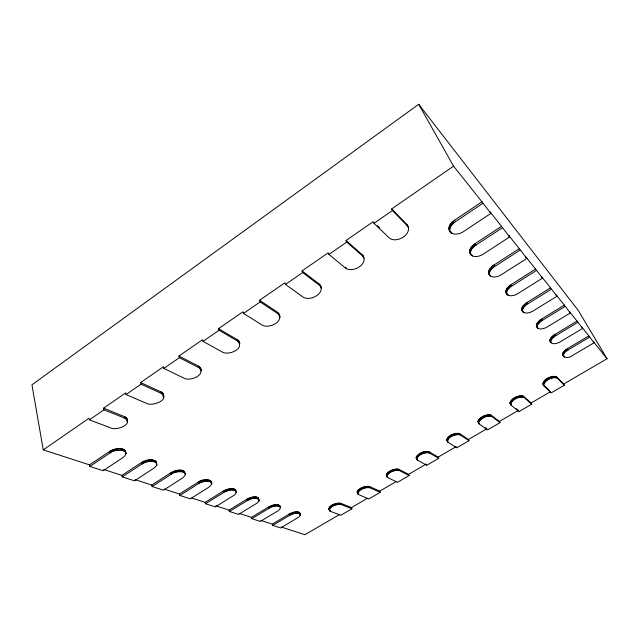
<?xml version="1.0" encoding="UTF-8"?>
<svg xmlns="http://www.w3.org/2000/svg" width="639" height="639" viewBox="0 0 639 639"><rect width="100%" height="100%" fill="white"/><g stroke="black" fill="none" stroke-linecap="round" stroke-linejoin="round"><path stroke-width="0.96" d="M418.713 104.285L453.546 166.14L391.659 208.937L406.763 224.321C413.88 233.499 397.178 243.89 389.502 238.163L373.959 223.291L373.208 221.693L346.034 240.488L362.201 254.689C369.63 263.715 353.047 273.356 345.499 268.116L328.925 254.402L328.238 252.796L302.031 270.92L319.18 284.004C326.944 292.718 310.402 301.935 303.006 297.031L285.481 284.411L284.858 282.789L259.562 300.29L260.145 301.912L278.197 313.909C284.539 321.88 268.372 329.157 261.942 324.979L243.547 313.374L242.988 311.752L218.554 328.646L219.073 330.275L237.964 341.29C244.825 348.894 228.45 355.883 222.244 351.993L203.042 341.354L202.539 339.724L178.928 356.051L179.391 357.688L199.056 367.776C206.421 374.989 189.831 381.763 183.848 378.128L163.896 368.391L163.448 366.754L140.62 382.545L141.027 384.183L161.403 393.4C170.022 400.294 151.93 406.54 146.682 403.417L126.035 394.543L125.643 392.897L103.558 408.177L103.917 409.815L124.948 418.21C134.078 424.711 115.723 430.822 110.691 427.914L89.412 419.839L89.069 418.194L43.252 449.88L31.95 384.798L418.713 104.285L578.351 310.594L607.05 358.751L563.598 384.055L556.625 376.946C551.84 374.742 540.434 379.997 543.957 385.996L551.161 392.889L564.269 385.261L563.598 384.055M191.844 498.053L205.135 502.366L223.331 491.064C226.334 489.131 235.663 486.127 235.647 491.766M205.135 502.366L205.51 503.748L215.287 506.895L234.257 495.145L236.055 493.132L235.855 490.52M329.325 510.625C327.32 504.978 336.793 502.518 341.034 503.404L351.482 507.598L351.929 508.804L340.803 515.282L330.195 511.248C327.216 506.743 337.719 503.452 341.482 504.634L351.929 508.804M163.137 396.547L163.217 393.824L161.963 392.354L140.62 382.545M229.066 510.122L229.449 511.464L238.571 514.403L257.07 503.109L258.867 501.192L258.452 499.858C258.667 494.466 249.609 497.477 246.806 499.275L229.066 510.122L215.854 505.84M258.867 501.192L258.531 498.164M510.042 403.057C511.512 398.041 518.668 394.606 523.549 396.348L531.105 402.985L531.736 404.191L518.948 411.636L511.176 405.206L510.042 403.057L511.176 405.206M531.736 404.191L524.188 397.578C519.387 395.837 511.224 399.423 510.825 404.791M448.913 228.61C448.945 224.984 451.781 222.148 454.561 220.199L481.982 201.812L490.872 213.402L463.85 231.334C459.409 234.769 449.824 236.254 448.913 228.61L450.383 232.133M449.72 230.136C449.76 226.51 452.604 223.674 455.383 221.725L482.844 203.338M357.193 492.246C358.822 487.709 365.22 485.68 369.693 486.599L379.718 491.151L380.197 492.357L368.815 498.979L358.615 494.594L357.193 492.246L358.152 493.364M279.994 506.839C278.724 502.406 271.607 505.401 268.715 506.927L251.407 517.366L239.13 513.389M251.798 518.668L269.131 508.229C272.326 504.874 286.344 504.938 277.486 511.136L260.329 521.416L251.798 518.668L251.407 517.366M469.593 251.439C469.753 248.02 472.517 245.432 475.16 243.611L501.511 226.318L509.666 236.957L483.683 253.851C479.53 257.054 470.408 258.611 469.593 251.439L470.951 254.753M470.392 252.916C470.56 249.498 473.331 246.918 475.967 245.088L502.358 227.803M564.269 385.261L557.296 378.176C552.384 376.243 544.276 380.157 543.645 385.549M488.468 272.27L489.578 269.115L492.613 265.904L519.299 248.643L526.808 258.452L501.791 274.411C497.877 277.262 489.226 279.211 488.468 272.27L489.73 275.401M89.867 466.462L103.135 470.735L123.135 457.46C132.904 449.105 113.958 448.53 110.084 452.923L89.867 466.462L89.556 464.888L43.252 449.88M489.25 273.708L490.361 270.553L493.404 267.342L520.13 250.081M386.331 475.128C388.081 470.584 394.463 468.331 399.024 469.393L408.601 474.33L409.104 475.536L397.458 482.317L387.697 477.557L386.331 475.128L387.234 477.237M409.104 475.536L399.527 470.624C395.054 469.577 387.729 471.894 386.938 476.838M272.31 524.14L272.709 525.41L280.697 527.982L299.068 516.927L300.426 514.675L299.587 512.558C296.296 510.825 292.263 512.534 289.203 514.091L272.31 524.14L260.816 520.418M239.377 344.038L239.393 342.041L238.339 340.355L218.554 328.646M505.761 291.36L506.895 288.413L509.858 285.393L535.578 269.067L542.511 278.141L518.397 293.261C514.73 295.945 506.423 297.902 505.761 291.36L506.943 294.331M506.527 292.758L507.67 289.81L510.633 286.799L536.393 270.465M121.905 475.376L122.241 476.894L134.478 480.84L154.95 467.452L156.739 465.12L156.052 461.51C151.938 458.195 145.724 460.112 141.562 462.476L121.905 475.376L103.718 469.481M416.165 457.612C418.034 453.067 424.4 450.559 429.041 451.781L438.162 457.117L438.689 458.323L426.772 465.256L417.475 460.104L416.165 457.612L417.035 459.768M438.689 458.323L429.584 453.011C424.999 451.813 417.738 454.369 416.772 459.345M521.664 308.917L522.814 306.161L525.705 303.317L550.522 287.822L556.952 296.248L533.677 310.602C530.21 313.07 522.263 315.179 521.664 308.917L522.766 311.728M522.422 310.274L523.573 307.519L526.472 304.675L551.321 289.187M536.337 325.115L537.503 322.527L540.322 319.835L564.301 305.107L570.284 312.958L547.783 326.617C544.468 328.837 536.928 331.194 536.337 325.115L537.375 327.791M537.079 326.441L538.246 323.853L541.065 321.161L565.076 306.432M152.13 486.535L171.3 474.21C174.878 470.224 191.924 470.576 182.427 478.084L163.448 490.185L152.13 486.535L151.77 485.065L135.061 479.641M447.548 441.884C444.864 436.006 455.224 432.188 459.792 433.745L468.411 439.496L468.978 440.702L456.781 447.803L447.955 442.244C446.23 437.068 456.03 433.41 460.36 434.975L468.978 440.702M549.923 340.108L551.09 337.672L553.837 335.124L577.033 321.082L582.616 328.414L560.842 341.45C557.735 343.558 550.419 345.867 549.923 340.108L550.898 342.664M550.642 341.394L551.816 338.958L554.572 336.418L577.792 322.375M127.009 421.061L126.937 418.481L125.595 417.115L103.558 408.177M564.429 357.225L563.726 355.971C560.379 353.655 565.347 349.805 567.512 348.582L588.838 335.898L594.062 342.768L572.975 355.228C565.866 360.843 558.31 354.972 568.231 349.837L589.581 337.152M179.439 494.035L179.807 495.457L190.31 498.843L208.809 487.253C218.282 479.697 202.523 477.557 198.098 482.245L179.439 494.035L163.999 489.027M478.004 421.293C480.113 416.764 486.487 413.705 491.279 415.278L499.386 421.452L499.986 422.667L487.493 429.935L479.186 423.945L478.004 421.293L478.803 423.561M478.595 422.531C480.712 418.002 487.086 414.943 491.886 416.5L499.986 422.667M380.197 492.357L370.165 487.829C365.812 486.918 358.407 489.027 357.8 493.931M89.412 419.839L103.917 409.815M126.035 394.543L141.027 384.183M163.896 368.391L179.391 357.688M203.042 341.354L219.073 330.275M243.547 313.374L260.145 301.912M285.481 284.411L302.67 272.534L319.827 285.585L321.161 287.262M328.925 254.402L346.745 242.093L362.912 256.263L364.134 258.068M373.959 223.291L392.442 210.527L408.225 226.789M89.556 464.888L109.74 451.358C114.229 448.49 124.988 445.854 126.027 453.442M122.241 476.894L141.922 463.994C146.091 461.638 152.306 459.705 156.427 463.011M151.77 485.065L170.925 472.74C174.671 470.6 182.858 467.764 184.975 473.004M179.807 495.457L198.489 483.667C202.172 481.702 208.689 479.17 211.725 483.172M205.51 503.748L223.73 492.445C227.204 490.64 233.443 488.052 236.262 491.886M229.449 511.464L247.213 500.609C250.496 498.947 256.487 496.327 259.122 500.002M272.709 525.41L289.619 515.361C292.678 513.804 296.712 512.087 300.003 513.812M339.525 514.563L304.915 534.715L281.248 527.039M351.482 507.598L367.505 498.268M379.718 491.151L396.108 481.606M408.601 474.33L426.253 464.05L426.772 465.256M438.162 457.117L456.222 446.589M468.411 439.496L486.91 428.721L485.392 427.635M499.386 421.452L518.325 410.422L518.948 411.636M531.105 402.985L550.506 391.683M178.928 356.051L198.577 366.171L200.231 367.521L201.157 369.949M551.217 342.2L550.171 341.378M536.377 325.842L537.758 327.36M259.562 300.29L277.614 312.319L279.65 315.474M516.208 408.664L517.622 409.839M377.441 225.759L379.566 227.796M549.197 390.421L542.982 384.327M329.237 509.746L328.718 508.964M470.16 253.276L471.598 255.464M506.176 292.934L507.486 294.922M522.015 310.37L523.972 312.695M510.202 403.56L510.545 403.976M453.546 166.14L481.982 201.812M501.511 226.318L490.017 211.9L490.872 213.402M519.299 248.643L508.82 235.495L509.666 236.957M535.578 269.067L525.985 257.03L526.808 258.452M550.522 287.822L541.704 276.759L542.511 278.141M564.301 305.107L556.17 294.906L556.952 296.248M577.033 321.082L569.509 311.648L570.284 312.958M588.838 335.898L581.857 327.144L582.616 328.414M607.05 358.751L593.319 341.522L594.062 342.768M299.587 512.558L300.426 514.675M386.443 475.608L386.739 476.007M416.245 458.115L417.475 460.104M567.512 348.582L568.231 349.837M566.386 349.309L567.105 350.563M565.355 350.092L566.074 351.346M555.003 334.365L555.738 335.651M564.453 350.899L565.164 352.161M563.702 351.722L564.413 352.984M553.837 335.124L554.572 336.418M563.119 352.536L563.83 353.79M562.727 353.311L563.438 354.565M552.783 335.946L553.51 337.24M562.528 354.022L563.239 355.276M562.536 354.669L563.846 356.905M551.856 336.801L552.583 338.095M541.521 319.037L542.271 320.363M551.09 337.672L551.816 338.958M540.322 319.835L541.065 321.161M550.499 338.526L551.225 339.812M550.107 339.349L550.834 340.635M539.228 320.698L539.979 322.032M549.939 340.787L550.666 342.081M538.286 321.609L539.028 322.935M526.943 302.471L527.71 303.837M537.503 322.527L538.246 323.853M525.705 303.317L526.472 304.675M536.904 323.43L537.647 324.756M536.512 324.3L537.255 325.626M524.587 304.228L525.346 305.594M537.103 326.984L537.838 328.302M523.613 305.186L524.371 306.544M511.144 284.507L511.919 285.905M522.814 306.161L523.573 307.519M522.215 307.119L522.974 308.485M509.858 285.393L510.633 286.799M521.831 308.046L522.582 309.412M521.728 309.699L523.269 312.287M508.7 286.36L509.475 287.766M507.701 287.374L508.476 288.78M556.625 376.946L557.296 378.176M556.138 376.603L556.817 377.833M555.483 376.379L556.162 377.601M493.947 264.961L494.738 266.399M506.895 288.413L507.67 289.81M554.676 376.267L555.355 377.497M506.288 289.443L507.062 290.841M553.741 376.291L554.42 377.521M492.613 265.904L493.404 267.342M505.912 290.433L506.679 291.831M507.47 293.988L508.237 295.378M552.695 376.435L553.374 377.665M505.848 292.199L506.615 293.597M491.423 266.926L492.214 268.364M551.577 376.706L552.256 377.937M550.411 377.082L551.082 378.32M490.401 268.005L491.191 269.45M549.236 377.569L549.907 378.807M489.578 269.115L490.361 270.553M475.16 243.611L475.967 245.088M548.07 378.152L548.741 379.382M488.971 270.209L489.754 271.655M488.595 271.271L489.378 272.717M546.968 378.799L547.639 380.029M473.787 244.609L474.593 246.095M490.321 276.056L488.587 273.18M545.946 379.51L546.609 380.74M472.556 245.703L473.355 247.181M545.027 380.253L545.698 381.483M544.252 381.012L544.915 382.242M471.502 246.854L472.309 248.339M543.629 381.763L544.3 382.993M470.663 248.036L471.47 249.522M543.182 382.489L543.853 383.719M542.926 383.168L543.589 384.398M454.561 220.199L455.383 221.725M542.854 383.791L543.957 385.996M470.056 249.218L470.855 250.696M469.697 250.36L470.496 251.846M471.678 254.538L472.469 256.015M453.131 221.262L453.954 222.787M469.753 252.421L470.544 253.899M451.861 222.428L452.684 223.954M450.791 223.666L451.605 225.192M449.936 224.936L450.751 226.462M449.329 226.206L450.144 227.732M448.985 227.444L449.8 228.97M451.222 232.005L452.029 233.523M156.052 461.51L156.874 464.369M451.094 232.916L449.113 229.673M523.549 396.348L524.188 397.578M523.037 396.028L523.676 397.258M522.359 395.821L522.998 397.051M521.536 395.733L522.175 396.963M520.585 395.765L521.224 397.003M519.531 395.924L520.17 397.154M518.413 396.196L519.052 397.426M517.255 396.579L517.894 397.809M516.096 397.059L516.727 398.289M514.954 397.618L515.593 398.856M513.876 398.257L514.507 399.487M512.885 398.944L513.516 400.174M512.007 399.663L512.638 400.893M511.272 400.397L511.895 401.627M446.765 440.199L447.955 442.244M510.689 401.116L511.32 402.354M510.289 401.819L510.912 403.049M510.066 402.466L510.697 403.696M406.763 224.321L407.546 225.886M408.633 227.827L407.442 225.224M391.659 208.937L392.442 210.527M362.944 255.52L363.631 257.573M491.279 415.278L491.886 416.5M490.744 414.983L491.343 416.213M490.041 414.799L490.64 416.029M489.194 414.727L489.801 415.957M488.236 414.775L488.835 416.005M487.182 414.935L487.781 416.165M486.063 415.214L486.662 416.444M484.913 415.59L485.512 416.828M483.763 416.061L484.362 417.299M482.653 416.62L483.244 417.85M481.598 417.235L482.189 418.473M480.632 417.906L481.231 419.136M479.793 418.601L480.384 419.839M479.09 419.312L479.681 420.542M478.547 420.007L479.146 421.237M478.188 420.678L478.779 421.908M479.186 423.945L478.02 421.852M459.792 433.745L460.36 434.975M459.217 433.474L459.792 434.704M458.498 433.314L459.066 434.544M457.636 433.258L458.211 434.488M456.661 433.314L457.236 434.552M455.607 433.49L456.174 434.72M454.489 433.769L455.056 434.999M453.355 434.145L453.922 435.383M452.22 434.616L452.779 435.846M451.118 435.159L451.685 436.389M450.096 435.758L450.655 436.996M449.161 436.413L449.72 437.643M448.354 437.084L448.913 438.322M447.683 437.763L448.251 439.001M447.18 438.434L447.739 439.672M446.861 439.081L447.42 440.311M446.717 439.672L447.276 440.902M362.201 254.689L362.912 256.263M346.034 240.488L346.745 242.093M429.041 451.781L429.584 453.011M428.449 451.533L428.985 452.763M427.707 451.39L428.242 452.62M426.828 451.35L427.371 452.58M345.811 267.182L346.498 268.763M425.846 451.422L426.381 452.652M424.783 451.597L425.318 452.835M423.673 451.885L424.208 453.115M422.539 452.26L423.074 453.49M421.421 452.716L421.956 453.954M420.342 453.251L420.877 454.489M419.336 453.842L419.871 455.08M418.433 454.473L418.968 455.711M417.658 455.128L418.186 456.366M417.027 455.783L417.555 457.021M416.564 456.43L417.091 457.668M416.277 457.045L416.796 458.275M399.024 469.393L399.527 470.624M398.401 469.162L398.912 470.4M397.642 469.034L398.145 470.272M396.747 469.018L397.25 470.248M395.757 469.098L396.26 470.328M319.979 284.778L320.618 286.36M321.441 288.277L320.514 285.681M319.18 284.004L319.827 285.585M394.694 469.282L395.198 470.52M393.584 469.569L394.087 470.807M392.458 469.945L392.961 471.183M391.348 470.4L391.851 471.638M390.293 470.919L390.796 472.157M389.311 471.502L389.814 472.732M388.44 472.109L388.935 473.347M387.689 472.748L388.185 473.978M387.09 473.379L387.585 474.617M386.659 474.002L387.154 475.24M387.21 476.327L387.697 477.557M386.403 474.593L386.899 475.823M302.031 270.92L302.67 272.534M369.693 486.599L370.165 487.829M369.054 486.391L369.526 487.621M368.272 486.279L368.743 487.509M367.369 486.271L367.84 487.501M366.363 486.359L366.842 487.597M365.3 486.559L365.772 487.789M364.19 486.846L364.661 488.076M363.072 487.214L363.543 488.452M361.978 487.669L362.457 488.907M360.939 488.18L361.41 489.418M359.981 488.747L360.452 489.977M359.134 489.338L359.605 490.576M358.415 489.953L358.886 491.191M357.848 490.568L358.319 491.806M357.449 491.167L357.92 492.397M357.233 491.726L358.12 494.306M279.986 316.425L279.067 313.885M278.468 313.038L279.051 314.628M279.475 315.866L280.058 317.455M277.614 312.319L278.197 313.909M341.034 503.404L341.482 504.634M340.371 503.212L340.819 504.443M339.573 503.125L340.02 504.355M338.662 503.125L339.101 504.363M337.648 503.228L338.095 504.467M336.577 503.428L337.025 504.666M335.475 503.724L335.922 504.954M334.365 504.091L334.812 505.329M333.286 504.538L333.734 505.776M332.264 505.042L332.711 506.28M331.329 505.593L331.769 506.831M330.507 506.176L330.946 507.406M329.82 506.767L330.259 508.005M329.285 507.358L329.716 508.596M329.756 510.018L330.195 511.248M328.917 507.933L329.349 509.171M328.726 508.476L329.676 510.976M299.931 513.94L300.354 515.194M299.108 512.238L299.523 513.5M298.461 512.007L298.884 513.269M297.678 511.871L298.093 513.133M296.76 511.839L297.183 513.101M238.994 341.146L239.921 343.63M295.745 511.895L296.169 513.165M238.339 340.355L238.866 341.953M294.659 512.063L295.074 513.325M237.436 339.7L237.964 341.29M293.525 512.31L293.948 513.58M292.382 512.654L292.806 513.916M291.264 513.069L291.68 514.339M290.194 513.556L290.609 514.818M289.203 514.091L289.619 515.361M279.898 505.808L280.457 507.582M279.562 505.385L279.978 506.679M279.043 505.05L279.467 506.344M278.356 504.802L278.78 506.096M277.526 504.658L277.941 505.952M276.559 504.61L276.975 505.912M275.497 504.666L275.912 505.968M274.355 504.834L274.77 506.128M273.18 505.09L273.596 506.392M271.998 505.441L272.406 506.743M270.832 505.872L271.248 507.174M269.73 506.376L270.145 507.678M268.715 506.927L269.131 508.229M258.164 497.725L258.571 499.051M258.683 499.251L259.091 500.577M257.605 497.366L258.012 498.7M256.87 497.102L257.277 498.436M255.983 496.942L256.391 498.276M254.961 496.886L255.376 498.22M253.843 496.942L254.258 498.276M252.653 497.102L253.068 498.444M251.423 497.366L251.838 498.708M250.192 497.725L250.6 499.067M248.994 498.172L249.402 499.514M247.852 498.692L248.259 500.033M246.806 499.275L247.213 500.609M201.341 370.86L200.686 368.352M200.231 367.521L200.702 369.118M199.52 366.786L199.999 368.383M235.647 489.977L236.262 492.485M235.232 489.514L235.639 490.88M198.577 366.171L199.056 367.776M234.625 489.131L235.032 490.504M233.842 488.851L234.249 490.225M232.9 488.675L233.299 490.049M231.821 488.611L232.229 489.985M230.639 488.659L231.046 490.033M229.393 488.819L229.8 490.201M228.107 489.091L228.514 490.472M226.821 489.458L227.228 490.84M225.575 489.921L225.982 491.303M224.401 490.464L224.8 491.838M223.331 491.064L223.73 492.445M211.078 481.191L211.749 483.803M210.614 480.696L211.014 482.102M211.557 484.482L211.325 481.758M209.951 480.288L210.351 481.702M209.105 479.985L209.504 481.399M208.098 479.793L208.498 481.207M206.956 479.713L207.356 481.135M205.718 479.761L206.109 481.175M204.4 479.921L204.799 481.343M203.058 480.193L203.45 481.622M201.716 480.576L202.108 481.998M200.422 481.055L200.814 482.477M199.208 481.614L199.6 483.044M198.098 482.245L198.489 483.667M184.623 471.726L185.366 474.457M184.104 471.199L184.495 472.652M163.217 393.824L163.88 396.284M162.713 393.041L163.145 394.638M163.432 395.597L163.856 397.194M183.385 470.767L183.768 472.221M161.963 392.354L162.386 393.959M182.466 470.44L182.858 471.894M160.98 391.795L161.403 393.4M181.388 470.224L181.78 471.686M180.182 470.136L180.565 471.598M178.864 470.176L179.247 471.638M177.482 470.336L177.866 471.798M176.068 470.616L176.452 472.085M174.671 471.007L175.054 472.477M173.321 471.502L173.704 472.972M172.059 472.085L172.442 473.555M170.925 472.74L171.3 474.21M299.883 512.957L300.003 513.421M156.739 465.12L156.395 462.157M155.477 460.943L155.852 462.452M154.686 460.479L155.061 461.989M153.703 460.128L154.071 461.638M152.545 459.896L152.921 461.406M151.251 459.792L151.627 461.302M149.853 459.816L150.229 461.334M148.392 459.976L148.767 461.494M146.914 460.264L147.282 461.781M145.444 460.671L145.812 462.189M144.039 461.182L144.406 462.7M142.737 461.789L143.096 463.315M141.562 462.476L141.922 463.994M127.233 419.296L127.608 420.893M126.937 418.481L127.632 421.764M126.386 417.754L126.77 419.352M125.595 417.115L125.971 418.721M124.573 416.604L124.948 418.21M125.116 450.439L125.476 451.997M125.923 454.241L125.524 451.134M124.477 449.84L124.829 451.398M123.607 449.337L123.958 450.894M122.536 448.953L122.888 450.511M121.29 448.698L121.642 450.263M119.908 448.578L120.26 450.144M118.423 448.594L118.774 450.16M116.873 448.754L117.225 450.319M115.316 449.049L115.659 450.615M113.774 449.465L114.125 451.038M112.304 450L112.656 451.573M110.954 450.639L111.298 452.204M109.74 451.358L110.084 452.923"/></g></svg>
